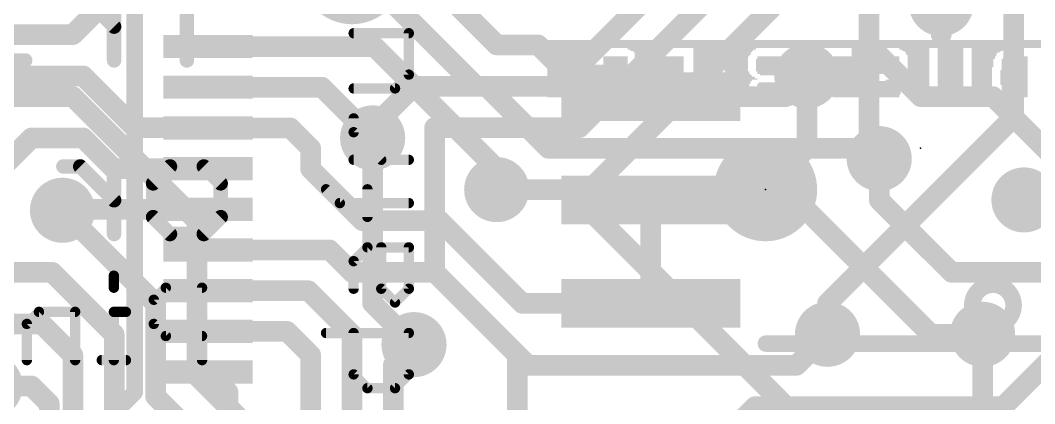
# Model space of a CAD drawing. Extents: x -0.5 to 47.2, y -0.5 to 23.4.
# Drawn here: x 18.66 to 31.12, y 8.8 to 13.51 of the extents above; entities that cross this region are included whole.
import ezdxf

# ---------------------------------------------------------------- set-up
doc = ezdxf.new("R2010")
doc.units = 0
for name, color, linetype in [('1', 12, 'CONTINUOUS'), ('16', 132, 'CONTINUOUS'), ('18', 110, 'CONTINUOUS'), ('21', 40, 'CONTINUOUS'), ('22', 6, 'CONTINUOUS'), ('23', 40, 'CONTINUOUS'), ('24', 6, 'CONTINUOUS')]:
    doc.layers.add(name, color=color, linetype=linetype)

# ---------------------------------------------------------------- blocks, each defined once
blk = doc.blocks.new('PIE')
at = {"const_width": 0.5}
blk.add_lwpolyline([(0, -0.25, 1), (0, 0.25, 1), (0, -0.25)], format="xyb", dxfattribs=at)
blk = doc.blocks.new('RECT')
blk.add_solid([(-0.5, -0.5), (0.5, -0.5), (-0.5, 0.5), (0.5, 0.5)])
blk = doc.blocks.new('ROUNDV')
at = {"const_width": 0.5}
blk.add_lwpolyline([(0, -0.25, 1), (0, 0.25, 1), (0, -0.25)], format="xyb", dxfattribs=at)

msp = doc.modelspace()

# ---------------------------------------------------------------- linework, layer by layer
at = {"layer": '1', "const_width": 0.254}
for points in [[(23.531, 14.188), (24.511, 13.208)], [(29.083, 13.843), (29.083, 13.208)], [(19.304, 13.335), (19.685, 13.716)], [(23.269, 13.688), (24.257, 12.7)], [(18.415, 13.335), (19.304, 13.335)], [(24.511, 13.208), (25.019, 13.208)], [(25.019, 13.208), (25.654, 12.573)], [(29.083, 13.208), (29.718, 12.573)], [(20.964, 13.188), (23.007, 13.188)], [(23.007, 13.188), (24.511, 11.684)], [(19.431, 12.827), (17.907, 12.827)], [(20.066, 12.192), (19.431, 12.827)], [(28.321, 12.827), (28.067, 12.573)], [(20.964, 12.688), (22.364, 12.688)], [(22.364, 12.688), (22.987, 12.065)], [(24.257, 12.7), (24.384, 12.7)], [(24.384, 12.7), (25.146, 11.938)], [(25.654, 12.573), (26.403, 12.573)], [(28.067, 12.573), (26.403, 12.573)], [(29.718, 12.573), (30.607, 12.573)], [(30.607, 12.573), (31.877, 11.303)], [(20.066, 12.192), (20.96, 12.192)], [(20.96, 12.192), (20.964, 12.188)], [(21.975, 12.188), (20.964, 12.188)], [(21.975, 12.188), (22.225, 11.938)], [(18.796, 12.065), (18.161, 11.43)], [(19.431, 12.065), (18.796, 12.065)], [(19.808, 11.688), (19.431, 12.065)], [(22.225, 11.938), (22.225, 11.684)], [(25.146, 11.938), (29.21, 11.938)], [(29.21, 11.811), (29.21, 11.938)], [(29.21, 11.303), (29.21, 11.811)], [(20.964, 11.688), (19.808, 11.688)], [(22.225, 11.684), (22.86, 11.049)], [(24.511, 11.684), (24.511, 11.43)], [(26.403, 10.033), (26.403, 11.303)], [(26.403, 11.303), (28.194, 11.303)], [(28.194, 11.303), (29.845, 9.652)], [(30.099, 10.414), (29.21, 11.303)], [(31.877, 11.303), (30.988, 11.303)], [(19.189, 11.188), (19.177, 11.176)], [(20.964, 11.188), (19.189, 11.188)], [(22.86, 11.049), (23.81, 11.049)], [(23.81, 11.049), (24.826, 10.033)], [(20.964, 10.688), (22.459, 10.688)], [(22.459, 10.688), (22.733, 10.414)], [(22.733, 10.414), (23.749, 10.414)], [(23.749, 10.414), (24.892, 9.271)], [(31.623, 10.414), (30.099, 10.414)], [(20.964, 10.188), (22.197, 10.188)], [(22.197, 10.188), (22.733, 9.652)], [(24.826, 10.033), (26.403, 10.033)], [(26.53, 10.033), (26.403, 10.033)], [(30.734, 8.763), (32.004, 10.033)], [(20.964, 9.688), (21.935, 9.688)], [(21.935, 9.688), (22.225, 9.398)], [(22.733, 9.652), (22.733, 7.239)], [(28.194, 9.271), (28.575, 9.652)], [(29.845, 9.652), (30.48, 9.652)], [(23.241, 9.271), (23.495, 9.525)], [(22.225, 6.985), (22.225, 9.398)], [(23.241, 7.493), (23.241, 9.271)], [(24.892, 9.271), (28.194, 9.271)], [(21.209, 8.943), (20.964, 9.188)], [(18.796, 9.017), (18.288, 9.017)], [(19.014, 8.799), (18.796, 9.017)], [(21.209, 8.943), (21.209, 7.239)], [(19.014, 7.738), (19.014, 8.799)], [(27.686, 8.763), (27.559, 8.636)], [(30.734, 8.763), (27.686, 8.763)]]:
    msp.add_lwpolyline(points, dxfattribs=at)
at = {"layer": '1', "const_width": 0.127}
for points in [[(19.304, 13.2715, 1), (19.304, 13.3985)], [(19.2591, 13.3799, 1), (19.3489, 13.2901)], [(24.511, 13.2715, 1), (24.511, 13.1445)], [(25.0639, 13.2529, 1), (24.9741, 13.1631)], [(25.019, 13.1445, 1), (25.019, 13.2715)], [(29.1279, 13.2529, 1), (29.0381, 13.1631)], [(20.964, 13.2515, 1), (20.964, 13.1245)], [(23.0519, 13.2329, 1), (22.9621, 13.1431)], [(23.007, 13.1245, 1), (23.007, 13.2515)], [(24.4661, 13.1631, 1), (24.5559, 13.2529)], [(29.0195, 13.208, 1), (29.1465, 13.208)], [(19.4759, 12.8719, 1), (19.3861, 12.7821)], [(19.431, 12.7635, 1), (19.431, 12.8905)], [(28.3659, 12.7821, 1), (28.2761, 12.8719)], [(20.964, 12.7515, 1), (20.964, 12.6245)], [(22.4089, 12.7329, 1), (22.3191, 12.6431)], [(22.364, 12.6245, 1), (22.364, 12.7515)], [(24.257, 12.7635, 1), (24.257, 12.6365)], [(24.2121, 12.6551, 1), (24.3019, 12.7449)], [(24.4289, 12.7449, 1), (24.3391, 12.6551)], [(24.384, 12.6365, 1), (24.384, 12.7635)], [(25.654, 12.6365, 1), (25.654, 12.5095)], [(25.6091, 12.5281, 1), (25.6989, 12.6179)], [(26.403, 12.6365, 1), (26.403, 12.5095)], [(26.403, 12.5095, 1), (26.403, 12.6365)], [(28.0221, 12.6179, 1), (28.1119, 12.5281)], [(28.067, 12.5095, 1), (28.067, 12.6365)], [(29.718, 12.6365, 1), (29.718, 12.5095)], [(29.6731, 12.5281, 1), (29.7629, 12.6179)], [(30.6519, 12.6179, 1), (30.5621, 12.5281)], [(30.607, 12.5095, 1), (30.607, 12.6365)], [(20.066, 12.2555, 1), (20.066, 12.1285)], [(20.0211, 12.1471, 1), (20.1109, 12.2369)], [(21.0049, 12.2369, 1), (20.9151, 12.1471)], [(20.964, 12.2515, 1), (20.964, 12.1245)], [(20.9191, 12.1431, 1), (21.0089, 12.2329)], [(20.96, 12.1285, 1), (20.96, 12.2555)], [(22.0199, 12.2329, 1), (21.9301, 12.1431)], [(21.975, 12.1245, 1), (21.975, 12.2515)], [(18.796, 12.1285, 1), (18.796, 12.0015)], [(18.8409, 12.0201, 1), (18.7511, 12.1099)], [(19.4759, 12.1099, 1), (19.3861, 12.0201)], [(19.431, 12.0015, 1), (19.431, 12.1285)], [(22.9421, 12.0201, 1), (23.0319, 12.1099)], [(22.2885, 11.938, 1), (22.1615, 11.938)], [(22.1801, 11.8931, 1), (22.2699, 11.9829)], [(25.146, 12.0015, 1), (25.146, 11.8745)], [(25.1011, 11.8931, 1), (25.1909, 11.9829)], [(29.2735, 11.938, 1), (29.1465, 11.938)], [(29.21, 11.8745, 1), (29.21, 12.0015)], [(29.2735, 11.811, 1), (29.1465, 11.811)], [(29.1465, 11.811, 1), (29.2735, 11.811)], [(19.808, 11.7515, 1), (19.808, 11.6245)], [(19.7631, 11.6431, 1), (19.8529, 11.7329)], [(20.964, 11.6245, 1), (20.964, 11.7515)], [(22.2699, 11.7289, 1), (22.1801, 11.6391)], [(22.1615, 11.684, 1), (22.2885, 11.684)], [(24.5745, 11.684, 1), (24.4475, 11.684)], [(24.4661, 11.6391, 1), (24.5559, 11.7289)], [(24.4475, 11.43, 1), (24.5745, 11.43)], [(26.4665, 11.303, 1), (26.3395, 11.303)], [(26.403, 11.3665, 1), (26.403, 11.2395)], [(28.2389, 11.3479, 1), (28.1491, 11.2581)], [(28.194, 11.2395, 1), (28.194, 11.3665)], [(29.2549, 11.3479, 1), (29.1651, 11.2581)], [(29.1465, 11.303, 1), (29.2735, 11.303)], [(30.988, 11.3665, 1), (30.988, 11.2395)], [(19.1321, 11.2209, 1), (19.2219, 11.1311)], [(19.189, 11.2515, 1), (19.189, 11.1245)], [(19.2339, 11.1431, 1), (19.1441, 11.2329)], [(20.964, 11.1245, 1), (20.964, 11.2515)], [(22.86, 11.1125, 1), (22.86, 10.9855)], [(22.8151, 11.0041, 1), (22.9049, 11.0939)], [(23.8549, 11.0939, 1), (23.7651, 11.0041)], [(23.81, 10.9855, 1), (23.81, 11.1125)], [(20.964, 10.7515, 1), (20.964, 10.6245)], [(22.5039, 10.7329, 1), (22.4141, 10.6431)], [(22.459, 10.6245, 1), (22.459, 10.7515)], [(22.733, 10.4775, 1), (22.733, 10.3505)], [(22.6881, 10.3691, 1), (22.7779, 10.4589)], [(23.7939, 10.4589, 1), (23.7041, 10.3691)], [(23.749, 10.3505, 1), (23.749, 10.4775)], [(30.099, 10.4775, 1), (30.099, 10.3505)], [(30.0541, 10.3691, 1), (30.1439, 10.4589)], [(20.964, 10.2515, 1), (20.964, 10.1245)], [(22.2419, 10.2329, 1), (22.1521, 10.1431)], [(22.197, 10.1245, 1), (22.197, 10.2515)], [(24.826, 10.0965, 1), (24.826, 9.9695)], [(24.7811, 9.9881, 1), (24.8709, 10.0779)], [(26.403, 10.0965, 1), (26.403, 9.9695)], [(26.3395, 10.033, 1), (26.4665, 10.033)], [(26.403, 9.9695, 1), (26.403, 10.0965)], [(26.53, 9.9695, 1), (26.53, 10.0965)], [(20.964, 9.7515, 1), (20.964, 9.6245)], [(21.9799, 9.7329, 1), (21.8901, 9.6431)], [(21.935, 9.6245, 1), (21.935, 9.7515)], [(22.7965, 9.652, 1), (22.6695, 9.652)], [(22.6881, 9.6071, 1), (22.7779, 9.6969)], [(28.6199, 9.6071, 1), (28.5301, 9.6969)], [(29.845, 9.7155, 1), (29.845, 9.5885)], [(29.8001, 9.6071, 1), (29.8899, 9.6969)], [(30.48, 9.5885, 1), (30.48, 9.7155)], [(23.5399, 9.4801, 1), (23.4501, 9.5699)], [(22.2885, 9.398, 1), (22.1615, 9.398)], [(22.1801, 9.3531, 1), (22.2699, 9.4429)], [(23.3045, 9.271, 1), (23.1775, 9.271)], [(23.1961, 9.3159, 1), (23.2859, 9.2261)], [(24.892, 9.3345, 1), (24.892, 9.2075)], [(24.8471, 9.2261, 1), (24.9369, 9.3159)], [(28.1491, 9.3159, 1), (28.2389, 9.2261)], [(28.194, 9.2075, 1), (28.194, 9.3345)], [(21.0089, 9.2329, 1), (20.9191, 9.1431)], [(18.8409, 9.0619, 1), (18.7511, 8.9721)], [(18.796, 8.9535, 1), (18.796, 9.0805)], [(21.2725, 8.943, 1), (21.1455, 8.943)], [(21.1641, 8.8981, 1), (21.2539, 8.9879)], [(19.0775, 8.799, 1), (18.9505, 8.799)], [(18.9691, 8.7541, 1), (19.0589, 8.8439)], [(27.686, 8.8265, 1), (27.686, 8.6995)], [(27.7309, 8.7181, 1), (27.6411, 8.8079)], [(30.6891, 8.8079, 1), (30.7789, 8.7181)], [(30.734, 8.6995, 1), (30.734, 8.8265)]]:
    msp.add_lwpolyline(points, format="xyb", dxfattribs=at)
at = {"layer": '16', "const_width": 0.254}
for points in [[(29.083, 18.923), (29.083, 11.938)], [(30.861, 12.319), (30.861, 17.526)], [(26.67, 14.097), (25.273, 12.7)], [(25.527, 12.192), (27.305, 13.97)], [(27.94, 13.716), (25.527, 11.303)], [(29.972, 13.716), (29.972, 13.335)], [(28.321, 11.938), (28.321, 12.827)], [(23.495, 12.7), (22.987, 12.192)], [(25.273, 12.7), (23.495, 12.7)], [(18.415, 12.573), (19.304, 12.573)], [(20.828, 11.049), (19.304, 12.573)], [(28.575, 10.033), (30.861, 12.319)], [(22.987, 12.192), (22.987, 12.065)], [(23.749, 10.414), (23.749, 12.192)], [(23.749, 12.192), (25.527, 12.192)], [(22.987, 10.033), (22.987, 12.065)], [(27.813, 11.43), (28.321, 11.938)], [(29.083, 11.938), (29.21, 11.811)], [(25.4, 11.43), (24.511, 11.43)], [(25.527, 11.303), (25.4, 11.43)], [(25.527, 11.303), (28.829, 8.001)], [(30.988, 11.303), (32.766, 11.303)], [(20.32, 10.033), (19.177, 11.176)], [(20.828, 9.144), (20.828, 11.049)], [(17.399, 10.414), (19.05, 10.414)], [(19.812, 9.652), (19.05, 10.414)], [(24.765, 9.398), (23.749, 10.414)], [(20.32, 8.89), (20.32, 10.033)], [(23.495, 9.525), (22.987, 10.033)], [(28.575, 9.652), (28.575, 10.033)], [(17.272, 9.779), (18.923, 9.779)], [(18.923, 9.779), (19.304, 9.398)], [(19.812, 8.636), (19.812, 9.652)], [(30.48, 9.652), (30.48, 7.239)], [(19.304, 9.398), (19.304, 8.382)], [(24.765, 7.112), (24.765, 9.398)], [(21.59, 8.382), (20.828, 9.144)], [(22.098, 7.112), (20.32, 8.89)]]:
    msp.add_lwpolyline(points, dxfattribs=at)
at = {"layer": '16', "const_width": 0.127}
for points in [[(29.9085, 13.335, 1), (30.0355, 13.335)], [(28.3845, 12.827, 1), (28.2575, 12.827)], [(23.495, 12.7635, 1), (23.495, 12.6365)], [(23.5399, 12.6551, 1), (23.4501, 12.7449)], [(25.2281, 12.7449, 1), (25.3179, 12.6551)], [(25.273, 12.6365, 1), (25.273, 12.7635)], [(19.3489, 12.6179, 1), (19.2591, 12.5281)], [(19.304, 12.5095, 1), (19.304, 12.6365)], [(30.7975, 12.319, 1), (30.9245, 12.319)], [(30.9059, 12.2741, 1), (30.8161, 12.3639)], [(23.0505, 12.192, 1), (22.9235, 12.192)], [(22.9421, 12.2369, 1), (23.0319, 12.1471)], [(23.8125, 12.192, 1), (23.6855, 12.192)], [(23.749, 12.2555, 1), (23.749, 12.1285)], [(25.4821, 12.2369, 1), (25.5719, 12.1471)], [(25.527, 12.1285, 1), (25.527, 12.2555)], [(23.0505, 12.065, 1), (22.9235, 12.065)], [(22.9235, 12.065, 1), (23.0505, 12.065)], [(28.2575, 11.938, 1), (28.3845, 11.938)], [(28.3659, 11.8931, 1), (28.2761, 11.9829)], [(29.1279, 11.9829, 1), (29.0381, 11.8931)], [(29.0195, 11.938, 1), (29.1465, 11.938)], [(29.1651, 11.7661, 1), (29.2549, 11.8559)], [(24.511, 11.4935, 1), (24.511, 11.3665)], [(25.4449, 11.4749, 1), (25.3551, 11.3851)], [(25.4, 11.3665, 1), (25.4, 11.4935)], [(27.7681, 11.4749, 1), (27.8579, 11.3851)], [(25.5719, 11.3479, 1), (25.4821, 11.2581)], [(25.4821, 11.3479, 1), (25.5719, 11.2581)], [(25.4821, 11.2581, 1), (25.5719, 11.3479)], [(30.988, 11.3665, 1), (30.988, 11.2395)], [(19.2219, 11.2209, 1), (19.1321, 11.1311)], [(20.8915, 11.049, 1), (20.7645, 11.049)], [(20.7831, 11.0041, 1), (20.8729, 11.0939)], [(19.0949, 10.4589, 1), (19.0051, 10.3691)], [(19.05, 10.3505, 1), (19.05, 10.4775)], [(23.7939, 10.4589, 1), (23.7041, 10.3691)], [(23.6855, 10.414, 1), (23.8125, 10.414)], [(20.3835, 10.033, 1), (20.2565, 10.033)], [(20.2751, 9.9881, 1), (20.3649, 10.0779)], [(23.0319, 10.0779, 1), (22.9421, 9.9881)], [(22.9235, 10.033, 1), (23.0505, 10.033)], [(28.6385, 10.033, 1), (28.5115, 10.033)], [(28.5301, 10.0779, 1), (28.6199, 9.9881)], [(18.9679, 9.8239, 1), (18.8781, 9.7341)], [(18.923, 9.7155, 1), (18.923, 9.8425)], [(19.8755, 9.652, 1), (19.7485, 9.652)], [(19.7671, 9.6071, 1), (19.8569, 9.6969)], [(30.5435, 9.652, 1), (30.4165, 9.652)], [(23.4501, 9.4801, 1), (23.5399, 9.5699)], [(28.5115, 9.652, 1), (28.6385, 9.652)], [(19.3675, 9.398, 1), (19.2405, 9.398)], [(19.2591, 9.3531, 1), (19.3489, 9.4429)], [(24.8285, 9.398, 1), (24.7015, 9.398)], [(24.7201, 9.3531, 1), (24.8099, 9.4429)], [(20.8729, 9.1889, 1), (20.7831, 9.0991)], [(20.7645, 9.144, 1), (20.8915, 9.144)], [(20.3649, 8.9349, 1), (20.2751, 8.8451)], [(20.2565, 8.89, 1), (20.3835, 8.89)]]:
    msp.add_lwpolyline(points, format="xyb", dxfattribs=at)
at = {"layer": '21'}
for points, const_width in [([(20.064, 8.938), (20.064, 14.938)], 0.2032), ([(23.4315, 13.3515), (22.7536, 13.3515)], 0.127), ([(23.4315, 12.843), (23.4315, 13.3515)], 0.127), ([(23.262, 12.6736), (23.4315, 12.843)], 0.127), ([(22.7536, 12.6736), (23.262, 12.6736)], 0.127), ([(22.7536, 12.1355), (22.7536, 12.3049)], 0.127), ([(23.0925, 11.7965), (22.7536, 12.1355)], 0.127), ([(23.4315, 11.7965), (22.7536, 11.7965)], 0.127), ([(22.5841, 11.2644), (22.4146, 11.4338)], 0.127), ([(22.9231, 11.0949), (22.9231, 11.4338)], 0.127), ([(23.4315, 11.2644), (22.5841, 11.2644)], 0.127), ([(22.7536, 10.5509), (22.9231, 10.7203)], 0.127), ([(22.9231, 10.7203), (23.4315, 10.7203)], 0.127), ([(23.0925, 10.2119), (23.0925, 10.7203)], 0.127), ([(23.4315, 10.7203), (23.4315, 10.2119)], 0.127), ([(22.7536, 10.2119), (22.7536, 10.5509)], 0.127), ([(23.262, 10.0424), (23.0925, 10.2119)], 0.127), ([(23.4315, 10.2119), (23.262, 10.0424)], 0.127), ([(22.4146, 9.6679), (23.4315, 9.6679)], 0.127), ([(22.7536, 9.1594), (22.7536, 9.6679)], 0.127), ([(23.4315, 9.6679), (23.4315, 9.1594)], 0.127), ([(31.618, 9.538), (27.818, 9.538)], 0.2032), ([(22.9231, 8.99), (22.7536, 9.1594)], 0.127), ([(23.4315, 9.1594), (23.262, 8.99)], 0.127), ([(19.764, 8.638), (20.064, 8.938)], 0.2032), ([(23.262, 8.99), (22.9231, 8.99)], 0.127)]:
    msp.add_lwpolyline(points, dxfattribs=dict(at, const_width=const_width))
for points, const_width in [([(22.7536, 13.3832, 1), (22.7536, 13.3197)], 0.0635), ([(23.4632, 13.3515, 1), (23.3998, 13.3515)], 0.0635), ([(23.4315, 13.3197, 1), (23.4315, 13.3832)], 0.0635), ([(23.3998, 12.843, 1), (23.4632, 12.843)], 0.0635), ([(23.454, 12.8206, 1), (23.409, 12.8655)], 0.0635), ([(22.7536, 12.7053, 1), (22.7536, 12.6418)], 0.0635), ([(23.2396, 12.696, 1), (23.2845, 12.6511)], 0.0635), ([(23.262, 12.6418, 1), (23.262, 12.7053)], 0.0635), ([(22.7853, 12.3049, 1), (22.7218, 12.3049)], 0.0635), ([(22.776, 12.1579, 1), (22.7311, 12.113)], 0.0635), ([(22.7218, 12.1355, 1), (22.7853, 12.1355)], 0.0635), ([(22.7536, 11.8283, 1), (22.7536, 11.7648)], 0.0635), ([(23.0701, 11.7741, 1), (23.115, 11.819)], 0.0635), ([(23.4315, 11.7648, 1), (23.4315, 11.8283)], 0.0635), ([(22.4371, 11.4563, 1), (22.3922, 11.4114)], 0.0635), ([(22.9548, 11.4338, 1), (22.8913, 11.4338)], 0.0635), ([(22.5841, 11.2961, 1), (22.5841, 11.2326)], 0.0635), ([(22.5617, 11.2419, 1), (22.6066, 11.2868)], 0.0635), ([(23.4315, 11.2326, 1), (23.4315, 11.2961)], 0.0635), ([(22.8913, 11.0949, 1), (22.9548, 11.0949)], 0.0635), ([(22.9231, 10.7521, 1), (22.9231, 10.6886)], 0.0635), ([(22.9455, 10.6979, 1), (22.9006, 10.7428)], 0.0635), ([(23.1243, 10.7203, 1), (23.0608, 10.7203)], 0.0635), ([(23.4632, 10.7203, 1), (23.3998, 10.7203)], 0.0635), ([(23.4315, 10.6886, 1), (23.4315, 10.7521)], 0.0635), ([(22.7853, 10.5509, 1), (22.7218, 10.5509)], 0.0635), ([(22.7311, 10.5733, 1), (22.776, 10.5284)], 0.0635), ([(30.607, 9.7536, 1), (30.607, 10.2616, 1), (30.607, 9.7536)], 0.2032), ([(22.7218, 10.2119, 1), (22.7853, 10.2119)], 0.0635), ([(23.115, 10.2343, 1), (23.0701, 10.1894)], 0.0635), ([(23.0608, 10.2119, 1), (23.1243, 10.2119)], 0.0635), ([(23.3998, 10.2119, 1), (23.4632, 10.2119)], 0.0635), ([(23.454, 10.1894, 1), (23.409, 10.2343)], 0.0635), ([(23.2396, 10.0649, 1), (23.2845, 10.02)], 0.0635), ([(23.2396, 10.02, 1), (23.2845, 10.0649)], 0.0635), ([(22.4146, 9.6996, 1), (22.4146, 9.6361)], 0.0635), ([(22.7853, 9.6679, 1), (22.7218, 9.6679)], 0.0635), ([(23.4632, 9.6679, 1), (23.3998, 9.6679)], 0.0635), ([(23.4315, 9.6361, 1), (23.4315, 9.6996)], 0.0635), ([(27.818, 9.5888, 1), (27.818, 9.4872)], 0.1016), ([(22.776, 9.1819, 1), (22.7311, 9.137)], 0.0635), ([(23.454, 9.137, 1), (23.409, 9.1819)], 0.0635), ([(22.7218, 9.1594, 1), (22.7853, 9.1594)], 0.0635), ([(23.3998, 9.1594, 1), (23.4632, 9.1594)], 0.0635), ([(20.0132, 8.938, 1), (20.1148, 8.938)], 0.1016), ([(20.0999, 8.9021, 1), (20.0281, 8.9739)], 0.1016), ([(22.9231, 9.0217, 1), (22.9231, 8.9582)], 0.0635), ([(22.9006, 8.9675, 1), (22.9455, 9.0124)], 0.0635), ([(23.2396, 9.0124, 1), (23.2845, 8.9675)], 0.0635), ([(23.262, 8.9582, 1), (23.262, 9.0217)], 0.0635)]:
    msp.add_lwpolyline(points, format="xyb", dxfattribs=dict(at, const_width=const_width))
at = {"layer": '22'}
for points, const_width in [([(20.7049, 13.0175), (20.7049, 14.2632)], 0.1778), ([(19.8104, 13.4327), (19.3952, 13.8479)], 0.1778), ([(19.8104, 13.0175), (19.8104, 13.8479)], 0.1778), ([(18.7189, 13.0175), (18.3037, 13.0175)], 0.1778), ([(19.3952, 11.7143), (19.1875, 11.7143)], 0.1778), ([(19.8104, 11.2991), (19.3952, 11.7143)], 0.1778), ([(19.8104, 10.8839), (19.8104, 11.7143)], 0.1778), ([(20.2897, 11.5067), (20.4973, 11.7143)], 0.1778), ([(20.4973, 11.7143), (20.9125, 11.7143)], 0.1778), ([(20.9125, 11.7143), (21.1201, 11.5067)], 0.1778), ([(20.2897, 11.0915), (20.2897, 11.5067)], 0.1778), ([(21.1201, 11.5067), (21.1201, 11.0915)], 0.1778), ([(20.4973, 10.8839), (20.2897, 11.0915)], 0.1778), ([(21.1201, 11.0915), (20.9125, 10.8839)], 0.1778), ([(20.9125, 10.8839), (20.4973, 10.8839)], 0.1778), ([(19.8077, 10.3726), (19.8077, 10.2243)], 0.127), ([(20.4466, 10.2243), (20.2983, 10.076)], 0.127), ([(20.8915, 10.2243), (20.4466, 10.2243)], 0.127), ([(20.8915, 9.3345), (20.8915, 10.2243)], 0.127), ([(20.2983, 10.076), (20.2983, 9.7794)], 0.127), ([(18.8874, 9.9277), (18.7391, 9.7794)], 0.127), ([(19.3323, 9.9277), (18.8874, 9.9277)], 0.127), ([(19.3323, 9.3345), (19.3323, 9.9277)], 0.127), ([(19.956, 9.9277), (19.8077, 9.9277)], 0.127), ([(19.8077, 9.9277), (19.8077, 9.3345)], 0.127), ([(18.7391, 9.7794), (18.7391, 9.3345)], 0.127), ([(20.2983, 9.7794), (20.4466, 9.6311)], 0.127), ([(20.4466, 9.6311), (20.8915, 9.6311)], 0.127), ([(19.956, 9.3345), (19.6594, 9.3345)], 0.127)]:
    msp.add_lwpolyline(points, dxfattribs=dict(at, const_width=const_width))
for points, const_width in [([(19.7789, 13.4013, 1), (19.8418, 13.4641)], 0.0889), ([(18.7189, 12.9731, 1), (18.7189, 13.0619)], 0.0889), ([(19.7659, 13.0175, 1), (19.8548, 13.0175)], 0.0889), ([(20.6604, 13.0175, 1), (20.7493, 13.0175)], 0.0889), ([(19.1875, 11.7588, 1), (19.1875, 11.6699)], 0.0889), ([(19.4266, 11.7458, 1), (19.3637, 11.6829)], 0.0889), ([(19.3952, 11.6699, 1), (19.3952, 11.7588)], 0.0889), ([(19.8548, 11.7143, 1), (19.7659, 11.7143)], 0.0889), ([(20.4973, 11.7588, 1), (20.4973, 11.6699)], 0.0889), ([(20.5287, 11.6829, 1), (20.4658, 11.7458)], 0.0889), ([(20.9439, 11.7458, 1), (20.8811, 11.6829)], 0.0889), ([(20.9125, 11.6699, 1), (20.9125, 11.7588)], 0.0889), ([(20.3341, 11.5067, 1), (20.2452, 11.5067)], 0.0889), ([(21.1646, 11.5067, 1), (21.0756, 11.5067)], 0.0889), ([(20.2582, 11.5382, 1), (20.3211, 11.4753)], 0.0889), ([(21.0887, 11.4753, 1), (21.1515, 11.5382)], 0.0889), ([(19.7789, 11.2677, 1), (19.8418, 11.3305)], 0.0889), ([(20.3211, 11.1229, 1), (20.2582, 11.0601)], 0.0889), ([(20.2452, 11.0915, 1), (20.3341, 11.0915)], 0.0889), ([(21.0756, 11.0915, 1), (21.1646, 11.0915)], 0.0889), ([(21.1515, 11.0601, 1), (21.0887, 11.1229)], 0.0889), ([(20.4973, 10.9284, 1), (20.4973, 10.8395)], 0.0889), ([(20.9125, 10.8395, 1), (20.9125, 10.9284)], 0.0889), ([(19.7659, 10.8839, 1), (19.8548, 10.8839)], 0.0889), ([(20.4658, 10.8525, 1), (20.5287, 10.9153)], 0.0889), ([(20.8811, 10.9153, 1), (20.9439, 10.8525)], 0.0889), ([(19.8394, 10.3726, 1), (19.7759, 10.3726)], 0.0635), ([(19.7759, 10.2243, 1), (19.8394, 10.2243)], 0.0635), ([(20.4466, 10.256, 1), (20.4466, 10.1925)], 0.0635), ([(20.4691, 10.2018, 1), (20.4242, 10.2467)], 0.0635), ([(20.9232, 10.2243, 1), (20.8598, 10.2243)], 0.0635), ([(20.8915, 10.1925, 1), (20.8915, 10.256)], 0.0635), ([(20.3301, 10.076, 1), (20.2666, 10.076)], 0.0635), ([(20.2759, 10.0984, 1), (20.3208, 10.0535)], 0.0635), ([(18.8874, 9.9594, 1), (18.8874, 9.8959)], 0.0635), ([(18.9099, 9.9052, 1), (18.865, 9.9501)], 0.0635), ([(19.3641, 9.9277, 1), (19.3006, 9.9277)], 0.0635), ([(19.3323, 9.8959, 1), (19.3323, 9.9594)], 0.0635), ([(19.8077, 9.9594, 1), (19.8077, 9.8959)], 0.0635), ([(19.8394, 9.9277, 1), (19.7759, 9.9277)], 0.0635), ([(19.956, 9.8959, 1), (19.956, 9.9594)], 0.0635), ([(18.7709, 9.7794, 1), (18.7074, 9.7794)], 0.0635), ([(18.7167, 9.8018, 1), (18.7616, 9.7569)], 0.0635), ([(20.2666, 9.7794, 1), (20.3301, 9.7794)], 0.0635), ([(20.3208, 9.8018, 1), (20.2759, 9.7569)], 0.0635), ([(20.4466, 9.6628, 1), (20.4466, 9.5993)], 0.0635), ([(20.4242, 9.6086, 1), (20.4691, 9.6535)], 0.0635), ([(20.8915, 9.5993, 1), (20.8915, 9.6628)], 0.0635), ([(18.7074, 9.3345, 1), (18.7709, 9.3345)], 0.0635), ([(19.3006, 9.3345, 1), (19.3641, 9.3345)], 0.0635), ([(19.6594, 9.3663, 1), (19.6594, 9.3027)], 0.0635), ([(19.7759, 9.3345, 1), (19.8394, 9.3345)], 0.0635), ([(19.956, 9.3027, 1), (19.956, 9.3663)], 0.0635), ([(20.8598, 9.3345, 1), (20.9232, 9.3345)], 0.0635)]:
    msp.add_lwpolyline(points, format="xyb", dxfattribs=dict(at, const_width=const_width))
at = {"layer": '23'}
msp.add_point((29.718, 11.938), dxfattribs=at)
at = {"layer": '24'}
msp.add_point((27.813, 11.43), dxfattribs=at)

# ---------------------------------------------------------------- block references
at = {"layer": '1', "rotation": 90}
for p, xscale, yscale in [((20.964, 13.188), 0.285, 1.1), ((26.403, 12.573), 0.6, 2.2), ((20.964, 12.688), 0.285, 1.1), ((20.964, 12.188), 0.285, 1.1), ((20.964, 11.688), 0.285, 1.1), ((26.403, 11.303), 0.6, 2.2), ((20.964, 11.188), 0.285, 1.1), ((20.964, 10.688), 0.285, 1.1), ((20.964, 10.188), 0.285, 1.1), ((26.403, 10.033), 0.6, 2.2), ((20.964, 9.688), 0.285, 1.1), ((20.964, 9.188), 0.285, 1.1)]:
    msp.add_blockref('RECT', p, dxfattribs=dict(at, xscale=xscale, yscale=yscale))
at = {"layer": '16', "xscale": 1.27, "yscale": 1.27}
for p in [(22.733, 14.097), (27.813, 11.43)]:
    msp.add_blockref('PIE', p, dxfattribs=at)
at = {"layer": '18', "xscale": 0.8001, "yscale": 0.8001}
for p in [(29.972, 13.716), (29.972, 13.716), (28.321, 12.827), (28.321, 12.827), (22.987, 12.065), (22.987, 12.065), (29.21, 11.811), (29.21, 11.811), (24.511, 11.43), (24.511, 11.43), (30.988, 11.303), (30.988, 11.303), (19.177, 11.176), (19.177, 11.176), (28.575, 9.652), (28.575, 9.652), (30.48, 9.652), (30.48, 9.652), (23.495, 9.525), (23.495, 9.525), (18.288, 9.017), (18.288, 9.017)]:
    msp.add_blockref('ROUNDV', p, dxfattribs=at)
at = {"layer": '22', "rotation": 180}
for p, xscale, yscale in [((32.131, 13.2603), 13.998, 0.0168), ((32.131, 13.2436), 13.998, 0.0167), ((32.131, 13.2268), 13.998, 0.0168), ((32.131, 13.2101), 13.998, 0.0167), ((32.131, 13.1933), 13.998, 0.0168), ((32.131, 13.1765), 13.998, 0.0168), ((25.4757, 13.1598), 0.6874, 0.0167), ((25.4589, 13.143), 0.6538, 0.0168), ((25.4422, 13.1262), 0.6203, 0.0168), ((25.4422, 13.1095), 0.6203, 0.0167), ((25.4337, 13.0927), 0.6035, 0.0168), ((26.2888, 13.1598), 0.3353, 0.0167), ((26.3055, 13.143), 0.3018, 0.0168), ((26.3223, 13.1262), 0.2682, 0.0168), ((26.3307, 13.1095), 0.2515, 0.0167), ((26.3307, 13.0927), 0.2515, 0.0168), ((27.0683, 13.1598), 0.285, 0.0167), ((27.0683, 13.143), 0.285, 0.0168), ((27.0683, 13.1262), 0.285, 0.0168), ((27.0683, 13.1095), 0.285, 0.0167), ((27.0683, 13.0927), 0.285, 0.0168), ((27.5041, 13.1598), 0.3856, 0.0167), ((27.4706, 13.1095), 0.3186, 0.0167), ((27.4706, 13.0927), 0.3186, 0.0168), ((27.4874, 13.143), 0.3521, 0.0168), ((27.479, 13.1262), 0.3353, 0.0168), ((28.2166, 13.1598), 0.2012, 0.0167), ((28.2166, 13.143), 0.2012, 0.0168), ((28.2166, 13.1262), 0.2012, 0.0168), ((28.2166, 13.1095), 0.2012, 0.0167), ((28.2166, 13.0927), 0.2012, 0.0168), ((29.0129, 13.1598), 0.285, 0.0167), ((28.9794, 13.1095), 0.2179, 0.0167), ((28.971, 13.0927), 0.2012, 0.0168), ((28.9962, 13.143), 0.2515, 0.0168), ((28.9878, 13.1262), 0.2347, 0.0168), ((29.6415, 13.1598), 0.3688, 0.0167), ((29.6583, 13.143), 0.3352, 0.0168), ((29.6751, 13.1262), 0.3017, 0.0168), ((29.6835, 13.1095), 0.2849, 0.0167), ((29.6835, 13.0927), 0.2849, 0.0168), ((30.0858, 13.1598), 0.3185, 0.0167), ((30.0858, 13.143), 0.3185, 0.0168), ((30.0858, 13.1262), 0.3185, 0.0168), ((30.0858, 13.1095), 0.3185, 0.0167), ((30.0858, 13.0927), 0.3185, 0.0168), ((30.5384, 13.143), 0.3856, 0.0168), ((30.5217, 13.1262), 0.3521, 0.0168), ((30.5049, 13.1095), 0.3185, 0.0167), ((30.4965, 13.0927), 0.3018, 0.0168), ((30.5636, 13.1598), 0.4359, 0.0167), ((25.4337, 13.0759), 0.6035, 0.0168), ((25.4254, 13.0592), 0.5868, 0.0167), ((25.4254, 13.0424), 0.5868, 0.0168), ((25.4254, 13.0256), 0.5868, 0.0168), ((25.4254, 13.0089), 0.5868, 0.0167), ((25.4254, 12.9921), 0.5868, 0.0168), ((25.4254, 12.9754), 0.5868, 0.0167), ((25.6266, 12.9586), 0.9891, 0.0168), ((25.9703, 13.0592), 0.3017, 0.0167), ((25.9703, 13.0424), 0.3017, 0.0168), ((25.9703, 13.0256), 0.3017, 0.0168), ((25.9703, 13.0089), 0.3017, 0.0167), ((25.9703, 12.9921), 0.3017, 0.0168), ((25.9703, 12.9754), 0.3017, 0.0167), ((26.3307, 13.0759), 0.2515, 0.0168), ((26.5067, 13.0592), 0.6035, 0.0167), ((26.5151, 13.0424), 0.5867, 0.0168), ((26.5151, 13.0256), 0.5867, 0.0168), ((26.5151, 13.0089), 0.5867, 0.0167), ((26.5151, 12.9921), 0.5867, 0.0168), ((26.5151, 12.9754), 0.5867, 0.0167), ((26.5151, 12.9586), 0.5867, 0.0168), ((27.0683, 13.0759), 0.285, 0.0168), ((27.0683, 13.0592), 0.285, 0.0167), ((27.0683, 13.0424), 0.285, 0.0168), ((27.0683, 13.0256), 0.285, 0.0168), ((27.0683, 13.0089), 0.285, 0.0167), ((27.0683, 12.9921), 0.285, 0.0168), ((27.0683, 12.9754), 0.285, 0.0167), ((27.0683, 12.9586), 0.285, 0.0168), ((27.4622, 13.0759), 0.3018, 0.0168), ((27.4538, 13.0592), 0.285, 0.0167), ((27.4538, 13.0424), 0.285, 0.0168), ((27.4538, 13.0256), 0.285, 0.0168), ((27.4538, 13.0089), 0.285, 0.0167), ((27.4538, 12.9921), 0.285, 0.0168), ((27.4538, 12.9754), 0.285, 0.0167), ((27.4538, 12.9586), 0.285, 0.0168), ((27.8562, 13.0256), 0.3185, 0.0168), ((27.8562, 13.0089), 0.3185, 0.0167), ((27.8562, 12.9921), 0.3185, 0.0168), ((27.8562, 12.9754), 0.3185, 0.0167), ((27.8562, 12.9586), 0.3185, 0.0168), ((27.8646, 13.0592), 0.3017, 0.0167), ((27.8646, 13.0424), 0.3017, 0.0168), ((28.2166, 13.0759), 0.2012, 0.0168), ((28.3255, 13.0592), 0.4191, 0.0167), ((28.3255, 13.0424), 0.4191, 0.0168), ((28.3255, 13.0256), 0.4191, 0.0168), ((28.3255, 13.0089), 0.4191, 0.0167), ((28.3255, 12.9921), 0.4191, 0.0168), ((28.3255, 12.9754), 0.4191, 0.0167), ((28.3255, 12.9586), 0.4191, 0.0168), ((29.0464, 12.9586), 0.8214, 0.0168), ((28.8537, 13.0592), 0.4359, 0.0167), ((28.8537, 13.0424), 0.4359, 0.0168), ((28.8537, 13.0256), 0.4359, 0.0168), ((28.8537, 13.0089), 0.4359, 0.0167), ((28.8537, 12.9921), 0.4359, 0.0168), ((28.8537, 12.9754), 0.4359, 0.0167), ((28.971, 13.0759), 0.2012, 0.0168), ((29.3063, 12.9754), 0.3017, 0.0167), ((29.3147, 13.0592), 0.2849, 0.0167), ((29.3147, 13.0424), 0.2849, 0.0168), ((29.3147, 13.0256), 0.2849, 0.0168), ((29.3147, 13.0089), 0.2849, 0.0167), ((29.3147, 12.9921), 0.2849, 0.0168), ((29.6918, 13.0759), 0.2682, 0.0168), ((29.6918, 13.0592), 0.2682, 0.0167), ((29.6918, 13.0424), 0.2682, 0.0168), ((29.6918, 13.0256), 0.2682, 0.0168), ((29.6918, 13.0089), 0.2682, 0.0167), ((29.6918, 12.9921), 0.2682, 0.0168), ((29.6918, 12.9754), 0.2682, 0.0167), ((29.6918, 12.9586), 0.2682, 0.0168), ((30.0858, 13.0759), 0.3185, 0.0168), ((30.0858, 13.0592), 0.3185, 0.0167), ((30.0858, 13.0424), 0.3185, 0.0168), ((30.0858, 13.0256), 0.3185, 0.0168), ((30.0858, 13.0089), 0.3185, 0.0167), ((30.0858, 12.9921), 0.3185, 0.0168), ((30.0858, 12.9754), 0.3185, 0.0167), ((30.0858, 12.9586), 0.3185, 0.0168), ((30.4965, 13.0759), 0.3018, 0.0168), ((30.4881, 13.0592), 0.285, 0.0167), ((30.4881, 13.0424), 0.285, 0.0168), ((30.4798, 13.0256), 0.2683, 0.0168), ((30.4798, 13.0089), 0.2683, 0.0167), ((30.4798, 12.9921), 0.2683, 0.0168), ((30.4798, 12.9754), 0.2683, 0.0167), ((30.4798, 12.9586), 0.2683, 0.0168), ((30.8737, 13.0256), 0.3186, 0.0168), ((30.8737, 13.0089), 0.3186, 0.0167), ((30.8737, 12.9921), 0.3186, 0.0168), ((30.8737, 12.9754), 0.3186, 0.0167), ((30.8737, 12.9586), 0.3186, 0.0168), ((30.8821, 13.0424), 0.3018, 0.0168), ((30.8905, 13.0592), 0.285, 0.0167), ((25.6181, 12.8915), 0.9723, 0.0168), ((25.6266, 12.9418), 0.9891, 0.0168), ((25.6266, 12.9251), 0.9891, 0.0167), ((25.6266, 12.9083), 0.9891, 0.0168), ((25.593, 12.8748), 0.922, 0.0167), ((25.5343, 12.858), 0.8047, 0.0168), ((25.4589, 12.8412), 0.6538, 0.0168), ((26.3558, 12.858), 0.3018, 0.0168), ((26.3558, 12.8412), 0.3018, 0.0168), ((26.5067, 12.8748), 0.6035, 0.0167), ((26.5151, 12.9418), 0.5867, 0.0168), ((26.5151, 12.9251), 0.5867, 0.0167), ((26.5151, 12.9083), 0.5867, 0.0168), ((26.5151, 12.8915), 0.5867, 0.0168), ((27.0683, 12.9418), 0.285, 0.0168), ((27.0683, 12.9251), 0.285, 0.0167), ((27.0683, 12.9083), 0.285, 0.0168), ((27.0683, 12.8915), 0.285, 0.0168), ((27.0683, 12.8748), 0.285, 0.0167), ((27.0683, 12.858), 0.285, 0.0168), ((27.0683, 12.8412), 0.285, 0.0168), ((27.4538, 12.9418), 0.285, 0.0168), ((27.4538, 12.9251), 0.285, 0.0167), ((27.4538, 12.9083), 0.285, 0.0168), ((27.4538, 12.8915), 0.285, 0.0168), ((27.4622, 12.8748), 0.3018, 0.0167), ((27.4622, 12.858), 0.3018, 0.0168), ((27.4706, 12.8412), 0.3186, 0.0168), ((27.8562, 12.9418), 0.3185, 0.0168), ((27.8562, 12.9251), 0.3185, 0.0167), ((27.8562, 12.9083), 0.3185, 0.0168), ((27.8562, 12.8915), 0.3185, 0.0168), ((27.8646, 12.8748), 0.3017, 0.0167), ((27.8646, 12.858), 0.3017, 0.0168), ((27.8813, 12.8412), 0.2682, 0.0168), ((28.3255, 12.9418), 0.4191, 0.0168), ((28.3255, 12.9251), 0.4191, 0.0167), ((28.3255, 12.9083), 0.4191, 0.0168), ((28.3255, 12.8915), 0.4191, 0.0168), ((28.3255, 12.8748), 0.4191, 0.0167), ((28.3255, 12.858), 0.4191, 0.0168), ((28.3255, 12.8412), 0.4191, 0.0168), ((29.0464, 12.9418), 0.8214, 0.0168), ((29.0464, 12.9251), 0.8214, 0.0167), ((29.0464, 12.9083), 0.8214, 0.0168), ((29.0464, 12.8915), 0.8214, 0.0168), ((29.0045, 12.8748), 0.7376, 0.0167), ((28.9542, 12.858), 0.637, 0.0168), ((28.8788, 12.8412), 0.4862, 0.0168), ((29.6835, 12.8412), 0.2849, 0.0168), ((29.6918, 12.9418), 0.2682, 0.0168), ((29.6918, 12.9251), 0.2682, 0.0167), ((29.6918, 12.9083), 0.2682, 0.0168), ((29.6918, 12.8915), 0.2682, 0.0168), ((29.6918, 12.8748), 0.2682, 0.0167), ((29.6918, 12.858), 0.2682, 0.0168), ((30.0858, 12.9418), 0.3185, 0.0168), ((30.0858, 12.9251), 0.3185, 0.0167), ((30.0858, 12.9083), 0.3185, 0.0168), ((30.0858, 12.8915), 0.3185, 0.0168), ((30.0858, 12.8748), 0.3185, 0.0167), ((30.0858, 12.858), 0.3185, 0.0168), ((30.0858, 12.8412), 0.3185, 0.0168), ((30.4798, 12.9418), 0.2683, 0.0168), ((30.4714, 12.9251), 0.2515, 0.0167), ((30.4714, 12.9083), 0.2515, 0.0168), ((30.4714, 12.8915), 0.2515, 0.0168), ((30.4714, 12.8748), 0.2515, 0.0167), ((30.4714, 12.858), 0.2515, 0.0168), ((30.4714, 12.8412), 0.2515, 0.0168), ((30.8654, 12.8915), 0.3353, 0.0168), ((30.8654, 12.8748), 0.3353, 0.0167), ((30.8654, 12.858), 0.3353, 0.0168), ((30.8654, 12.8412), 0.3353, 0.0168), ((30.8737, 12.9418), 0.3186, 0.0168), ((30.8737, 12.9251), 0.3186, 0.0167), ((30.8737, 12.9083), 0.3186, 0.0168), ((25.4422, 12.8245), 0.6203, 0.0167), ((25.4337, 12.8077), 0.6035, 0.0168), ((25.4254, 12.791), 0.5868, 0.0167), ((25.4254, 12.7742), 0.5868, 0.0168), ((25.4254, 12.7574), 0.5868, 0.0168), ((25.4254, 12.7407), 0.5868, 0.0167), ((25.4254, 12.7239), 0.5868, 0.0168), ((25.4254, 12.7071), 0.5868, 0.0168), ((26.3055, 12.7071), 1.0058, 0.0168), ((26.3139, 12.7407), 0.989, 0.0167), ((26.3139, 12.7239), 0.989, 0.0168), ((26.3307, 12.7574), 0.9555, 0.0168), ((26.381, 12.7742), 0.8549, 0.0168), ((26.3223, 12.791), 0.3688, 0.0167), ((26.3475, 12.8245), 0.3185, 0.0167), ((26.3475, 12.8077), 0.3185, 0.0168), ((27.0683, 12.8245), 0.285, 0.0167), ((27.0683, 12.8077), 0.285, 0.0168), ((27.0683, 12.791), 0.285, 0.0167), ((27.0683, 12.7742), 0.285, 0.0168), ((27.0683, 12.7574), 0.285, 0.0168), ((27.0683, 12.7407), 0.285, 0.0167), ((27.0683, 12.7239), 0.285, 0.0168), ((27.0683, 12.7071), 0.285, 0.0168), ((27.4958, 12.8077), 0.3689, 0.0168), ((27.5125, 12.791), 0.4024, 0.0167), ((27.4706, 12.7574), 0.3186, 0.0168), ((27.4706, 12.7407), 0.3186, 0.0167), ((27.4622, 12.7239), 0.3018, 0.0168), ((27.4622, 12.7071), 0.3018, 0.0168), ((27.479, 12.8245), 0.3353, 0.0167), ((27.479, 12.7742), 0.3353, 0.0168), ((27.8646, 12.7239), 0.3017, 0.0168), ((27.8646, 12.7071), 0.3017, 0.0168), ((27.8729, 12.7407), 0.285, 0.0167), ((28.3255, 12.8245), 0.4191, 0.0167), ((28.3255, 12.8077), 0.4191, 0.0168), ((28.3255, 12.791), 0.4191, 0.0167), ((28.3255, 12.7742), 0.4191, 0.0168), ((28.3255, 12.7574), 0.4191, 0.0168), ((28.3255, 12.7407), 0.4191, 0.0167), ((28.3255, 12.7239), 0.4191, 0.0168), ((28.3255, 12.7071), 0.4191, 0.0168), ((28.862, 12.8245), 0.4526, 0.0167), ((28.8537, 12.8077), 0.4359, 0.0168), ((28.8537, 12.791), 0.4359, 0.0167), ((28.8453, 12.7742), 0.4191, 0.0168), ((28.8453, 12.7574), 0.4191, 0.0168), ((28.8453, 12.7407), 0.4191, 0.0167), ((28.8453, 12.7239), 0.4191, 0.0168), ((28.8453, 12.7071), 0.4191, 0.0168), ((29.4907, 12.7407), 0.6705, 0.0167), ((29.4907, 12.7239), 0.6705, 0.0168), ((29.4907, 12.7071), 0.6705, 0.0168), ((29.5074, 12.7574), 0.637, 0.0168), ((29.5577, 12.7742), 0.5364, 0.0168), ((29.6499, 12.791), 0.352, 0.0167), ((29.6751, 12.8245), 0.3017, 0.0167), ((29.6751, 12.8077), 0.3017, 0.0168), ((30.0858, 12.8245), 0.3185, 0.0167), ((30.0858, 12.8077), 0.3185, 0.0168), ((30.0858, 12.791), 0.3185, 0.0167), ((30.0858, 12.7742), 0.3185, 0.0168), ((30.0858, 12.7574), 0.3185, 0.0168), ((30.0858, 12.7407), 0.3185, 0.0167), ((30.0858, 12.7239), 0.3185, 0.0168), ((30.0858, 12.7071), 0.3185, 0.0168), ((30.4714, 12.8245), 0.2515, 0.0167), ((30.4714, 12.8077), 0.2515, 0.0168), ((30.4714, 12.791), 0.2515, 0.0167), ((30.4714, 12.7742), 0.2515, 0.0168), ((30.4714, 12.7574), 0.2515, 0.0168), ((30.4714, 12.7407), 0.2515, 0.0167), ((30.4714, 12.7239), 0.2515, 0.0168), ((30.4714, 12.7071), 0.2515, 0.0168), ((30.8654, 12.8245), 0.3353, 0.0167), ((30.8654, 12.8077), 0.3353, 0.0168), ((30.8654, 12.791), 0.3353, 0.0167), ((30.8654, 12.7742), 0.3353, 0.0168), ((30.8654, 12.7574), 0.3353, 0.0168), ((30.8654, 12.7407), 0.3353, 0.0167), ((30.8654, 12.7239), 0.3353, 0.0168), ((30.8737, 12.7071), 0.3186, 0.0168), ((25.417, 12.6904), 0.57, 0.0167), ((25.417, 12.6736), 0.57, 0.0168), ((25.417, 12.6568), 0.57, 0.0168), ((25.4254, 12.6401), 0.5868, 0.0167), ((25.4254, 12.6233), 0.5868, 0.0168), ((25.4254, 12.6065), 0.5868, 0.0168), ((25.4254, 12.5898), 0.5868, 0.0167), ((26.3055, 12.6904), 1.0058, 0.0167), ((25.9703, 12.6736), 0.3353, 0.0168), ((25.9703, 12.6568), 0.3353, 0.0168), ((25.9703, 12.6401), 0.3353, 0.0167), ((25.9703, 12.6233), 0.3353, 0.0168), ((25.9703, 12.6065), 0.3353, 0.0168), ((25.9787, 12.5898), 0.3185, 0.0167), ((26.5151, 12.5898), 0.5867, 0.0167), ((26.5235, 12.6736), 0.5699, 0.0168), ((26.5235, 12.6568), 0.5699, 0.0168), ((26.5235, 12.6401), 0.5699, 0.0167), ((26.5235, 12.6233), 0.5699, 0.0168), ((26.5235, 12.6065), 0.5699, 0.0168), ((27.0683, 12.6904), 0.285, 0.0167), ((27.0683, 12.6736), 0.285, 0.0168), ((27.0683, 12.6568), 0.285, 0.0168), ((27.0683, 12.6401), 0.285, 0.0167), ((27.0683, 12.6233), 0.285, 0.0168), ((27.0683, 12.6065), 0.285, 0.0168), ((27.0683, 12.5898), 0.285, 0.0167), ((27.4622, 12.6904), 0.3018, 0.0167), ((27.4538, 12.6736), 0.285, 0.0168), ((27.4538, 12.6568), 0.285, 0.0168), ((27.4538, 12.6401), 0.285, 0.0167), ((27.4538, 12.6233), 0.285, 0.0168), ((27.4538, 12.6065), 0.285, 0.0168), ((27.4538, 12.5898), 0.285, 0.0167), ((27.8562, 12.6401), 0.3185, 0.0167), ((27.8562, 12.6233), 0.3185, 0.0168), ((27.8562, 12.6065), 0.3185, 0.0168), ((27.8562, 12.5898), 0.3185, 0.0167), ((27.8646, 12.6904), 0.3017, 0.0167), ((27.8646, 12.6736), 0.3017, 0.0168), ((27.8646, 12.6568), 0.3017, 0.0168), ((28.3255, 12.6904), 0.4191, 0.0167), ((28.3255, 12.6736), 0.4191, 0.0168), ((28.3255, 12.6568), 0.4191, 0.0168), ((28.3255, 12.6401), 0.4191, 0.0167), ((28.3255, 12.6233), 0.4191, 0.0168), ((28.3255, 12.6065), 0.4191, 0.0168), ((28.3255, 12.5898), 0.4191, 0.0167), ((28.8453, 12.6904), 0.4191, 0.0167), ((28.8453, 12.6736), 0.4191, 0.0168), ((28.8453, 12.6568), 0.4191, 0.0168), ((28.8453, 12.6401), 0.4191, 0.0167), ((28.8453, 12.6233), 0.4191, 0.0168), ((28.8453, 12.6065), 0.4191, 0.0168), ((28.8453, 12.5898), 0.4191, 0.0167), ((29.3147, 12.6736), 0.3185, 0.0168), ((29.3147, 12.6568), 0.3185, 0.0168), ((29.3147, 12.6401), 0.3185, 0.0167), ((29.3147, 12.6233), 0.3185, 0.0168), ((29.3147, 12.6065), 0.3185, 0.0168), ((29.4907, 12.6904), 0.6705, 0.0167), ((29.3063, 12.5898), 0.3017, 0.0167), ((29.7002, 12.6065), 0.285, 0.0168), ((29.7002, 12.5898), 0.285, 0.0167), ((29.7002, 12.6736), 0.2514, 0.0168), ((29.7002, 12.6568), 0.2514, 0.0168), ((29.7002, 12.6401), 0.2514, 0.0167), ((29.7002, 12.6233), 0.2514, 0.0168), ((30.0858, 12.6904), 0.3185, 0.0167), ((30.0858, 12.6736), 0.3185, 0.0168), ((30.0858, 12.6568), 0.3185, 0.0168), ((30.0858, 12.6401), 0.3185, 0.0167), ((30.0858, 12.6233), 0.3185, 0.0168), ((30.0858, 12.6065), 0.3185, 0.0168), ((30.0942, 12.5898), 0.3017, 0.0167), ((30.4798, 12.6904), 0.2683, 0.0167), ((30.4798, 12.6736), 0.2683, 0.0168), ((30.4798, 12.6568), 0.2683, 0.0168), ((30.4798, 12.6401), 0.2683, 0.0167), ((30.4798, 12.6233), 0.2683, 0.0168), ((30.4798, 12.6065), 0.2683, 0.0168), ((30.4881, 12.5898), 0.285, 0.0167), ((30.8737, 12.6904), 0.3186, 0.0167), ((30.8737, 12.6736), 0.3186, 0.0168), ((30.8737, 12.6568), 0.3186, 0.0168), ((30.8737, 12.6401), 0.3186, 0.0167), ((30.8737, 12.6233), 0.3186, 0.0168), ((30.8737, 12.6065), 0.3186, 0.0168), ((30.8821, 12.5898), 0.3018, 0.0167), ((25.4254, 12.573), 0.5868, 0.0168), ((25.9703, 12.573), 0.3017, 0.0168), ((26.5151, 12.573), 0.5867, 0.0168), ((27.0683, 12.573), 0.285, 0.0168), ((27.4538, 12.573), 0.285, 0.0168), ((27.8562, 12.573), 0.3185, 0.0168), ((28.3255, 12.573), 0.4191, 0.0168), ((28.8453, 12.573), 0.4191, 0.0168), ((29.3063, 12.573), 0.3017, 0.0168), ((29.7002, 12.573), 0.285, 0.0168), ((30.0858, 12.573), 0.2514, 0.0168), ((30.4965, 12.573), 0.3018, 0.0168), ((30.8989, 12.573), 0.2683, 0.0168)]:
    msp.add_blockref('RECT', p, dxfattribs=dict(at, xscale=xscale, yscale=yscale))

doc.saveas('drawing.dxf')
